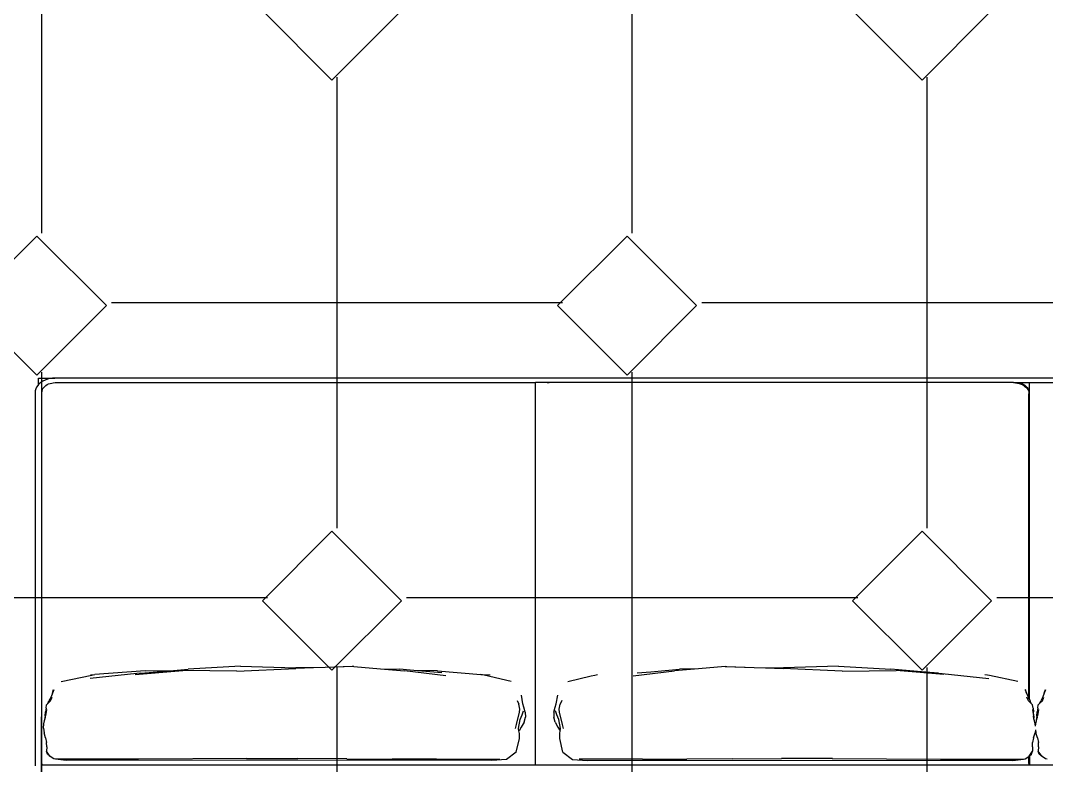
# Model space of a CAD drawing. Header units: millimetres. Extents: x -4865574 to 353735, y -2734656 to 279194.
# Drawn here: x -4833562 to -4831443, y -2672832 to -2671293 of the extents above; entities that cross this region are included whole.
import ezdxf

# ---------------------------------------------------------------- set-up
doc = ezdxf.new("R2010")
doc.units = ezdxf.units.MM
doc.layers.add('+AT9-Hardscape', color=1, linetype='Continuous')
doc.layers.add('+AT9-Hatch', color=8, linetype='Continuous')

# ---------------------------------------------------------------- blocks, each defined once
blk = doc.blocks.new('LOUNG2')
at = {"layer": '+AT9-Hardscape'}
for p, q in [((-4024.3, -1714.5), (-4026.7, -1718.1)), ((-4022.5, -1712.6), (-4024.3, -1714.5)), ((-4022.5, -1699.4), (-3989.1, -1699.4)), ((-4022.5, -1712.6), (-4022.5, -1699.4)), ((-4021.3, -1711.2), (-4022.5, -1712.6)), ((-4022.5, -1713), (-4022.5, -1712.6)), ((-4017.8, -1708.3), (-4021.3, -1711.2)), ((-4013.7, -1705.7), (-4017.8, -1708.3)), ((-4009.2, -1703.5), (-4013.7, -1705.7)), ((-4012, -1718.9), (-4010, -1716.7)), ((-4010, -1716.7), (-4007.7, -1714.7)), ((-4004.4, -1701.7), (-4009.2, -1703.5)), ((-4007.7, -1714.7), (-4005.1, -1713)), ((-4005.1, -1713), (-4002.1, -1711.6)), ((-3999.3, -1700.4), (-4004.4, -1701.7)), ((-4002.1, -1711.6), (-3999, -1710.5)), ((-3994, -1699.7), (-3999.3, -1700.4)), ((-3999, -1710.5), (-3995.6, -1709.6)), ((-3995.6, -1709.6), (-3992.2, -1709.1)), ((-3989.1, -1699.4), (-3994, -1699.7)), ((-3992.2, -1709.1), (-3988.6, -1708.9)), ((-2968.5, -1699.4), (-3989.1, -1699.4)), ((-3988.6, -1708.9), (-2996.2, -1708.9)), ((-2968, -1708.9), (-2996.2, -1708.9)), ((-2996.2, -2499.3), (-2996.2, -1708.9)), ((-2971.6, -1709.1), (-2968, -1708.9)), ((-2968.5, -1699.4), (-2971.4, -1699.6)), ((-2003.4, -1699.4), (-2968.5, -1699.4)), ((-2008.9, -1708.9), (-2968, -1708.9)), ((-2008.9, -1708.9), (-2004.7, -1709.1)), ((-2008.9, -1708.9), (-2003.8, -1708.9)), ((-2004.7, -1709.1), (-2000.6, -1709.7)), ((-2003.8, -1708.9), (-2000.3, -1709.1)), ((-2003.8, -1708.9), (-1975.6, -1708.9)), ((-2000.4, -1699.6), (-2003.4, -1699.4)), ((-982.8, -1699.4), (-2003.4, -1699.4)), ((-2000.6, -1709.7), (-1996.6, -1710.7)), ((-2000.3, -1709.1), (-1996.8, -1709.6)), ((-1996.8, -1709.6), (-1993.5, -1710.5)), ((-1996.6, -1710.7), (-1992.9, -1712)), ((-1993.5, -1710.5), (-1990.3, -1711.6)), ((-1992.9, -1712), (-1989.4, -1713.6)), ((-1990.3, -1711.6), (-1987.4, -1713)), ((-1989.4, -1713.6), (-1986.2, -1715.6)), ((-1987.4, -1713), (-1984.8, -1714.7)), ((-1986.2, -1715.6), (-1985.8, -1716)), ((-1985.8, -1716), (-1983.5, -1717.9)), ((-1984.8, -1714.7), (-1982.4, -1716.7)), ((-1982.4, -1716.7), (-1980.5, -1718.9)), ((-1975.6, -1708.9), (-988.3, -1708.9)), ((-1975.6, -2363.6), (-1975.6, -1708.9)), ((-4029.5, -1725.7), (-4029.8, -1729.3)), ((-4029.8, -1729.3), (-4029.8, -2496.7)), ((-4028.4, -1721.8), (-4029.5, -1725.7)), ((-4026.7, -1718.1), (-4028.4, -1721.8)), ((-4015.6, -1728.8), (-4015.4, -1726.2)), ((-4015.6, -2495.5), (-4015.6, -1728.8)), ((-4015.4, -1726.2), (-4014.7, -1723.6)), ((-4014.7, -1723.6), (-4013.6, -1721.2)), ((-4013.6, -1721.2), (-4012, -1718.9)), ((-1983.5, -1717.9), (-1981.1, -1720.4)), ((-1981.1, -1720.4), (-1979.3, -1723.1)), ((-1980.5, -1718.9), (-1978.9, -1721.2)), ((-1979.3, -1723.1), (-1977.9, -1725.9)), ((-1978.9, -1721.2), (-1977.8, -1723.6)), ((-1977.9, -1725.9), (-1977.1, -1728.8)), ((-1977.8, -1723.6), (-1977.1, -1726.2)), ((-1977.1, -1726.2), (-1976.9, -1728.8)), ((-1977.1, -1728.8), (-1976.9, -1731.8)), ((-1976.9, -1728.8), (-1976.9, -1731.8)), ((-1976.9, -2361.5), (-1976.9, -1731.8)), ((-3819.5, -2309.5), (-3916.1, -2320)), ((-3802.7, -2304), (-3906.7, -2312.1)), ((-3823.1, -2312), (-3724.8, -2303.7)), ((-3811.7, -2309), (-3819.5, -2309.5)), ((-3811.7, -2309), (-3744, -2303.5)), ((-3802.7, -2304), (-3744, -2303.5)), ((-3744, -2303.5), (-3713.4, -2301)), ((-3613.1, -2304.9), (-3724.8, -2303.7)), ((-3605.2, -2294.6), (-3713.4, -2301)), ((-3613.1, -2304.9), (-3491.1, -2299.2)), ((-3605.2, -2294.6), (-3491.4, -2297.9)), ((-3454.5, -2298.1), (-3491.4, -2297.9)), ((-3454.5, -2298.1), (-3491.1, -2299.2)), ((-3430.8, -2297.3), (-3454.5, -2298.1)), ((-3374.6, -2295.1), (-3430.8, -2297.3)), ((-3371.3, -2295.4), (-3430.8, -2297.3)), ((-3371.3, -2295.4), (-3374.6, -2295.1)), ((-3371.3, -2295.4), (-3316.4, -2300.1)), ((-3316.4, -2300.1), (-3276.9, -2301.1)), ((-3316.4, -2300.1), (-3266.8, -2304.3)), ((-3247.2, -2303.6), (-3276.9, -2301.1)), ((-3181.4, -2314.5), (-3266.8, -2304.3)), ((-3198.9, -2304.1), (-3247.2, -2303.6)), ((-3189.6, -2308.4), (-3247.2, -2303.6)), ((-3198.9, -2304.1), (-3109, -2311.9)), ((-2794.1, -2314.5), (-2708.7, -2304.3)), ((-2785.9, -2308.4), (-2757.9, -2306.1)), ((-2757.9, -2306.1), (-2698.6, -2301.1)), ((-2659.1, -2300.1), (-2708.7, -2304.3)), ((-2659.1, -2300.1), (-2698.6, -2301.1)), ((-2604.2, -2295.4), (-2659.1, -2300.1)), ((-2604.2, -2295.4), (-2600.9, -2295.1)), ((-2604.2, -2295.4), (-2544.7, -2297.3)), ((-2600.9, -2295.1), (-2544.7, -2297.3)), ((-2544.7, -2297.3), (-2521, -2298.1)), ((-2521, -2298.1), (-2484.1, -2297.9)), ((-2521, -2298.1), (-2484.4, -2299.2)), ((-2362.4, -2304.9), (-2484.4, -2299.2)), ((-2370.3, -2294.6), (-2484.1, -2297.9)), ((-2370.3, -2294.6), (-2262.1, -2301)), ((-2362.4, -2304.9), (-2250.7, -2303.7)), ((-2198.9, -2306.2), (-2262.1, -2301)), ((-2152.4, -2312), (-2250.7, -2303.7)), ((-2163.8, -2309), (-2198.9, -2306.2)), ((-2163.8, -2309), (-2156, -2309.5)), ((-2156, -2309.5), (-2059.4, -2320)), ((-3975.8, -2326.4), (-3912.9, -2313)), ((-3915.1, -2312.7), (-3906.7, -2312.1)), ((-3912.9, -2313), (-3906.7, -2312.1)), ((-3109, -2311.9), (-3090, -2312.8)), ((-3102, -2313), (-3109, -2311.9)), ((-3046.1, -2326.2), (-3102, -2313)), ((-2929.4, -2326.2), (-2881.2, -2314.8)), ((-2881.2, -2314.8), (-2873.5, -2313)), ((-2873.5, -2313), (-2868, -2312.1)), ((-2062.6, -2313), (-2068.1, -2312.2)), ((-2057.9, -2314), (-2062.6, -2313)), ((-1999.8, -2326.4), (-2057.9, -2314)), ((-3994, -2350.7), (-3996.9, -2358.3)), ((-3994, -2350.7), (-3991.5, -2342.8)), ((-3991.2, -2343.2), (-3994, -2350.7)), ((-1984.3, -2343.2), (-1981.5, -2350.7)), ((-1981.5, -2350.7), (-1984.1, -2342.8)), ((-1981.5, -2350.7), (-1978.6, -2358.3)), ((-1945.1, -2350.7), (-1948, -2358.3)), ((-1945.1, -2350.7), (-1942.6, -2342.8)), ((-1942.3, -2343.2), (-1945.1, -2350.7)), ((-4003.4, -2371.5), (-4006.4, -2374.4)), ((-4003.4, -2371.5), (-4001.3, -2366.1)), ((-3997.8, -2366.2), (-4003.4, -2371.5)), ((-3996.9, -2358.3), (-4001.3, -2366.1)), ((-3997.8, -2366.2), (-3994.6, -2358.4)), ((-3033.7, -2365.3), (-3030.2, -2373.2)), ((-3028.3, -2383.4), (-3030.2, -2373.2)), ((-3022.3, -2372.1), (-3025.2, -2354.5)), ((-3020, -2379.3), (-3022.3, -2372.1)), ((-2955.5, -2379.3), (-2953.2, -2372.1)), ((-2953.2, -2372.1), (-2950.3, -2354.5)), ((-2947.2, -2383.4), (-2945.3, -2373.2)), ((-2941.8, -2365.3), (-2945.3, -2373.2)), ((-1977.7, -2366.2), (-1980.9, -2358.4)), ((-1978.6, -2358.3), (-1976.9, -2361.5)), ((-1977.7, -2366.2), (-1972.1, -2371.5)), ((-1976.9, -2361.5), (-1975.6, -2363.6)), ((-1975.6, -2363.6), (-1974.2, -2366.1)), ((-1972.1, -2371.5), (-1974.2, -2366.1)), ((-1972.1, -2371.5), (-1969.1, -2374.4)), ((-1954.6, -2371.5), (-1957.6, -2374.4)), ((-1954.6, -2371.5), (-1952.5, -2366.1)), ((-1949, -2366.2), (-1954.6, -2371.5)), ((-1948, -2358.3), (-1952.5, -2366.1)), ((-1949, -2366.2), (-1945.8, -2358.4)), ((-4009.1, -2397.8), (-4008.4, -2389.2)), ((-4007.3, -2381.6), (-4008.4, -2389.2)), ((-4006, -2384.2), (-4008.1, -2396.9)), ((-4007.3, -2381.6), (-4006.4, -2374.4)), ((-3035.5, -2414.9), (-3029.3, -2389.4)), ((-3029.3, -2389.4), (-3028.3, -2383.4)), ((-3023.7, -2395), (-3020.8, -2387)), ((-3017.5, -2389.4), (-3020, -2379.3)), ((-3017.5, -2389.4), (-3017, -2399.7)), ((-2958, -2389.4), (-2958.5, -2399.7)), ((-2958, -2389.4), (-2955.5, -2379.3)), ((-2951.8, -2395), (-2954.7, -2387)), ((-2946.2, -2389.4), (-2947.2, -2383.4)), ((-2940, -2414.9), (-2946.2, -2389.4)), ((-1969.5, -2384.2), (-1967.4, -2396.9)), ((-1968.2, -2381.6), (-1969.1, -2374.4)), ((-1968.2, -2381.6), (-1967.1, -2389.2)), ((-1966.4, -2397.8), (-1967.1, -2389.2)), ((-1960.3, -2397.8), (-1959.6, -2389.2)), ((-1958.5, -2381.6), (-1959.6, -2389.2)), ((-1957.2, -2384.2), (-1959.2, -2396.9)), ((-1958.5, -2381.6), (-1957.6, -2374.4)), ((-4017.5, -2399.3), (-4017.5, -2499.3)), ((-4012.7, -2422.7), (-4011.6, -2413.7)), ((-4011.6, -2413.7), (-4009, -2401.3)), ((-4009.8, -2405.9), (-4008.3, -2398.5)), ((-4009.1, -2397.8), (-4009, -2401.3)), ((-4009, -2401.3), (-4008.1, -2396.9)), ((-4008.3, -2398.5), (-4008.1, -2396.9)), ((-3037.1, -2423.2), (-3035.5, -2414.9)), ((-3031.1, -2423.1), (-3027.6, -2405)), ((-3027.6, -2405), (-3023.7, -2395)), ((-3019.7, -2410), (-3025.5, -2420.5)), ((-3019.7, -2410), (-3017, -2399.7)), ((-2955.8, -2410), (-2958.5, -2399.7)), ((-2955.8, -2410), (-2950, -2420.5)), ((-2947.9, -2405), (-2951.8, -2395)), ((-2944.4, -2423.1), (-2947.9, -2405)), ((-2938.4, -2423.2), (-2940, -2414.9)), ((-1966.5, -2401.3), (-1967.4, -2396.9)), ((-1967.2, -2398.5), (-1967.4, -2396.9)), ((-1965.7, -2405.9), (-1967.2, -2398.5)), ((-1966.4, -2397.8), (-1966.5, -2401.3)), ((-1963.9, -2413.7), (-1966.5, -2401.3)), ((-1963.3, -2418.6), (-1963.9, -2413.7)), ((-1963.3, -2418.6), (-1962.8, -2413.7)), ((-1962.8, -2413.7), (-1960.1, -2401.3)), ((-1961, -2405.9), (-1959.5, -2398.5)), ((-1960.3, -2397.8), (-1960.1, -2401.3)), ((-1960.1, -2401.3), (-1959.2, -2396.9)), ((-1959.5, -2398.5), (-1959.2, -2396.9)), ((-4012.7, -2422.7), (-4011.4, -2432.4)), ((-4008.2, -2442.5), (-4011.4, -2432.4)), ((-3030.2, -2428.3), (-3031.1, -2423.1)), ((-3030.2, -2428.3), (-3030.1, -2428.1)), ((-3029.4, -2433.4), (-3030.2, -2428.3)), ((-3025.5, -2420.5), (-3030.1, -2428.1)), ((-3029.5, -2443.8), (-3029.4, -2433.4)), ((-2950, -2420.5), (-2945.4, -2428.1)), ((-2946.1, -2433.4), (-2945.3, -2428.3)), ((-2946, -2443.8), (-2946.1, -2433.4)), ((-2945.3, -2428.3), (-2945.4, -2428.1)), ((-2945.3, -2428.3), (-2944.4, -2423.1)), ((-1967.3, -2442.5), (-1964.1, -2432.4)), ((-1963.3, -2426.3), (-1964.1, -2432.4)), ((-1963.3, -2426.3), (-1962.5, -2432.4)), ((-1959.4, -2442.5), (-1962.5, -2432.4)), ((-4008.2, -2442.5), (-4006.1, -2452.1)), ((-4005.8, -2461.1), (-4006.1, -2452.1)), ((-3035.9, -2472.6), (-3029.5, -2443.8)), ((-2939.6, -2472.6), (-2946, -2443.8)), ((-1969.7, -2461.1), (-1969.4, -2452.1)), ((-1967.3, -2442.5), (-1969.4, -2452.1)), ((-1959.4, -2442.5), (-1957.3, -2452.1)), ((-1956.9, -2461.1), (-1957.3, -2452.1)), ((-4005.8, -2461.1), (-4006.4, -2470.1)), ((-4004.1, -2476.7), (-4006.4, -2470.1)), ((-3999.2, -2480.3), (-4006.4, -2470.1)), ((-3999.2, -2480.3), (-4004.1, -2476.7)), ((-3035.9, -2472.6), (-3055.9, -2487.6)), ((-2939.6, -2472.6), (-2919.6, -2487.6)), ((-1976.3, -2480.3), (-1969.1, -2470.1)), ((-1976.3, -2480.3), (-1975.6, -2479.8)), ((-1975.6, -2479.8), (-1971.4, -2476.7)), ((-1975.6, -2479.8), (-1975.6, -2499.3)), ((-1971.4, -2476.7), (-1969.1, -2470.1)), ((-1969.7, -2461.1), (-1969.1, -2470.1)), ((-1956.9, -2461.1), (-1957.5, -2470.1)), ((-1955.3, -2476.7), (-1957.5, -2470.1)), ((-1950.3, -2480.3), (-1957.5, -2470.1)), ((-1950.3, -2480.3), (-1955.3, -2476.7)), ((-4029.8, -2496.7), (-4029.5, -2500.3)), ((-4015.1, -2499.3), (-4017.5, -2499.3)), ((-4017.5, -2499.3), (-4017.5, -2517.9)), ((-4015.4, -2498.1), (-4015.6, -2495.5)), ((-4015.1, -2499.3), (-4015.4, -2498.1)), ((-2996.2, -2499.3), (-4015.1, -2499.3)), ((-3998.4, -2481.3), (-3999.2, -2480.3)), ((-3991.1, -2486.2), (-3998.4, -2481.3)), ((-3987.7, -2487), (-3991.1, -2486.2)), ((-3816.1, -2486.8), (-3987.7, -2487)), ((-3965.8, -2489.5), (-3987.7, -2487)), ((-3592.6, -2488.8), (-3965.8, -2489.5)), ((-3592.6, -2485.4), (-3816.1, -2486.8)), ((-3592.6, -2485.4), (-3487.4, -2485.5)), ((-3086.6, -2489.4), (-3592.6, -2488.8)), ((-3385.9, -2485.9), (-3487.4, -2485.5)), ((-3385.9, -2485.9), (-3292.1, -2486.6)), ((-3200.7, -2486.9), (-3292.1, -2486.6)), ((-3200.7, -2486.9), (-3069.6, -2486.5)), ((-3055.9, -2487.6), (-3086.6, -2489.4)), ((-1978.4, -2499.3), (-2996.2, -2499.3)), ((-2919.6, -2487.6), (-2888.9, -2489.4)), ((-2774.8, -2486.9), (-2905.9, -2486.5)), ((-2888.9, -2489.4), (-2382.9, -2488.8)), ((-2774.8, -2486.9), (-2683.4, -2486.6)), ((-2589.6, -2485.9), (-2683.4, -2486.6)), ((-2589.6, -2485.9), (-2488.1, -2485.5)), ((-2382.9, -2485.4), (-2488.1, -2485.5)), ((-2382.9, -2485.4), (-2159.4, -2486.8)), ((-2382.9, -2488.8), (-2009.7, -2489.5)), ((-2159.4, -2486.8), (-1987.8, -2487)), ((-2009.7, -2489.5), (-1987.8, -2487)), ((-1987.8, -2487), (-1984.4, -2486.2)), ((-1984.4, -2486.2), (-1977.1, -2481.3)), ((-1977.9, -2498.3), (-1978.4, -2499.3)), ((-1977.4, -2499.3), (-1978.4, -2499.3)), ((-1977.1, -2495.4), (-1977.9, -2498.3)), ((-1977.1, -2498.1), (-1977.4, -2499.3)), ((-1975.6, -2499.3), (-1977.4, -2499.3)), ((-1977.1, -2481.3), (-1976.9, -2481)), ((-1977.1, -2495.4), (-1976.9, -2492.4)), ((-1976.9, -2495.5), (-1977.1, -2498.1)), ((-1976.9, -2481), (-1976.3, -2480.3)), ((-1976.9, -2492.4), (-1976.9, -2481)), ((-1976.9, -2492.4), (-1976.9, -2495.5)), ((-957.8, -2499.3), (-1975.6, -2499.3)), ((-1949.6, -2481.3), (-1950.3, -2480.3)), ((-1942.2, -2486.2), (-1949.6, -2481.3)), ((-1938.8, -2487), (-1942.2, -2486.2))]:
    blk.add_line(p, q, dxfattribs=at)

msp = doc.modelspace()

# ---------------------------------------------------------------- hatches: boundary and pattern name
at = {"layer": '+AT9-Hatch'}
h = msp.add_hatch(dxfattribs=at)
h.set_pattern_fill('CTYSQMK2', color=8, scale=2, angle=90)
h.set_pattern_definition([(90, (9e-15, 143.7), (-609.6, 609.6), [931.82948, -287.37052]), (180, (-143.7, 9e-15), (-609.6, -609.6), [931.82948, -287.37052]), (135, (-609.6, 465.9), (-609.60134, -609.60134), [203.2, -658.90648]), (405, (-609.6, 465.9), (-609.60134, 609.60134), [203.2, -658.90648]), (135, (-465.9, 609.6), (-609.60134, -609.60134), [203.2, -658.90648]), (405, (-753.3, 609.6), (-609.60134, 609.60134), [203.2, -658.90648])])
h.paths.add_polyline_path([(-4841253.6, -2670527.1), (-4841253.6, -2670577.1), (-4841253.6, -2671727.1), (-4841253.6, -2671777.1), (-4841253.6, -2672927.1), (-4841253.6, -2672977.1), (-4841253.6, -2673132.1), (-4822653.6, -2673132.1), (-4822653.6, -2672397.1), (-4822653.6, -2672347.1), (-4822653.6, -2671197.1), (-4822653.6, -2671147.1), (-4822653.6, -2669997.1), (-4822653.6, -2669947.1), (-4822653.6, -2668797.1), (-4822653.6, -2668747.1), (-4822653.6, -2666527.7), (-4841380.2, -2666527.7), (-4841253.6, -2669327.1), (-4841253.6, -2669377.1), (-4841322.6, -2669377.1), (-4841322.6, -2670527.1)])
edge = h.paths.add_edge_path(flags=16)
edge.add_spline(control_points=[(-4840332.7, -2670233.8), (-4840264.1, -2670154.2), (-4840112.6, -2670007.6), (-4839849.5, -2669831.8), (-4839559.3, -2669706), (-4839251.2, -2669634.2), (-4838935.2, -2669618.7), (-4838621.5, -2669660.1), (-4838320.4, -2669757), (-4838041.4, -2669906.2), (-4837793.7, -2670102.9), (-4837585.2, -2670340.9), (-4837422.7, -2670612.3), (-4837311.5, -2670908.5), (-4837255, -2671219.8), (-4837255.3, -2671536.1), (-4837312.1, -2671847.3), (-4837423.8, -2672143.3), (-4837586.7, -2672414.5), (-4837795.5, -2672652.2), (-4838043.5, -2672848.6), (-4838229.6, -2672947.8), (-4838326.3, -2672988.7)], knot_values=[1.896909, 1.896909, 1.896909, 1.896909, 2.076953, 2.256997, 2.437041, 2.617085, 2.797128, 2.977172, 3.157216, 3.33726, 3.517304, 3.697348, 3.877392, 4.057436, 4.23748, 4.417524, 4.597568, 4.777611, 4.957655, 5.137699, 5.317743, 5.497787, 5.497787, 5.497787, 5.497787], degree=3, periodic=0)
edge.add_line((-4838326.3, -2672988.7), (-4838359.8, -2672948.5))
edge.add_arc((-4839007.5, -2671376.7), 1700, 285.8202, 292.3971, ccw=False)
edge.add_arc((-4839007.5, -2671376.7), 1700, 284.3383, 285.8202, ccw=False)
edge.add_line((-4838574.9, -2673019.4), (-4838587.4, -2672971.9))
edge.add_spline(control_points=[(-4838587.4, -2672971.9), (-4838612.4, -2672978.5), (-4838728.8, -2673006.3), (-4838866.1, -2673023.5), (-4838978.1, -2673026.2), (-4838996.2, -2673026.3)], knot_values=[1.503934, 1.503934, 1.503934, 1.503934, 1.550862, 1.721628, 1.75459, 1.75459, 1.75459, 1.75459], degree=3, periodic=0)
edge.add_spline(control_points=[(-4838996.2, -2673026.3), (-4839072, -2673026.8), (-4839209.9, -2673018.2), (-4839345.5, -2672992.5), (-4839405.7, -2672977.5)], knot_values=[1.253278, 1.253278, 1.253278, 1.253278, 1.391083, 1.503934, 1.503934, 1.503934, 1.503934], degree=3, periodic=0)
edge.add_line((-4839405.7, -2672977.5), (-4839414.3, -2673011.8))
edge.add_arc((-4839007.5, -2671376.7), 1700, 256.164, 256.7434)
edge.add_arc((-4839007.5, -2671376.7), 1700, 257.1894, 258.2285)
edge.add_line((-4839346, -2673038.9), (-4839414.3, -2673011.8))
edge.add_arc((-4839007.5, -2671376.7), 1700, 255.2119, 256.164, ccw=False)
edge.add_arc((-4839007.5, -2671376.7), 1700, 248.7552, 255.2119, ccw=False)
edge.add_arc((-4839007.5, -2671376.7), 1700, 247.2782, 248.7552, ccw=False)
edge.add_arc((-4839007.5, -2671376.7), 1700, 240.781, 247.2782, ccw=False)
edge.add_line((-4839839.3, -2672859.3), (-4839863.7, -2672902.9))
edge.add_spline(control_points=[(-4839863.7, -2672902.9), (-4839953.8, -2672852.4), (-4840039.5, -2672793.8), (-4840119.3, -2672728.2)], knot_values=[7.091892, 7.091892, 7.091892, 7.091892, 7.269014, 7.269014, 7.269014, 7.269014], degree=3, periodic=0)
edge.add_spline(control_points=[(-4840128.2, -2672720.8), (-4840204.6, -2672657.1), (-4840349.2, -2672513.9), (-4840467, -2672347.9), (-4840519, -2672258.6)], knot_values=[6.737646, 6.737646, 6.737646, 6.737646, 6.908139, 7.085262, 7.085262, 7.085262, 7.085262], degree=3, periodic=0)
edge.add_spline(control_points=[(-4840519, -2672258.6), (-4840571.1, -2672169.4), (-4840615.2, -2672075.5), (-4840650.8, -2671978.5)], knot_values=[6.560523, 6.560523, 6.560523, 6.560523, 6.737646, 6.737646, 6.737646, 6.737646], degree=3, periodic=0)
edge.add_spline(control_points=[(-4840650.8, -2671978.5), (-4840686.3, -2671881.5), (-4840728.5, -2671724.6), (-4840748.4, -2671563.9), (-4840752.7, -2671505.6)], knot_values=[6.283185, 6.283185, 6.283185, 6.283185, 6.460308, 6.560523, 6.560523, 6.560523, 6.560523], degree=3, periodic=0)
edge.add_spline(control_points=[(-4840752.7, -2671505.6), (-4840756.1, -2671460.8), (-4840761.3, -2671312.6), (-4840738.2, -2671061.2), (-4840655.5, -2670761.2), (-4840521.3, -2670480.5), (-4840400.2, -2670312), (-4840332.7, -2670233.8)], knot_values=[5.497787, 5.497787, 5.497787, 5.497787, 5.574695, 5.751817, 5.92894, 6.106063, 6.283185, 6.283185, 6.283185, 6.283185], degree=3, periodic=0)
h.paths.add_polyline_path([(-4839327, -2673046.4), (-4839311.5, -2673063.3), (-4839354.3, -2673041, -0.004534), (-4839397.3, -2673031.4, -0.002528), (-4839414.3, -2673011.8), (-4839345.1, -2673042.9, 0.002724), (-4839327, -2673046.4)], flags=16)
h.paths.add_polyline_path([(-4840527.2, -2670671.5), (-4839806.2, -2670671.5), (-4839806.2, -2671511.5), (-4840527.2, -2671511.5)], flags=0)
edge = h.paths.add_edge_path(flags=0)
edge.add_spline(control_points=[(-4840111.7, -2672534.1), (-4840150.4, -2672497.1), (-4840242.5, -2672400), (-4840321.8, -2672292), (-4840364.3, -2672224)], knot_values=[1.253278, 1.253278, 1.253278, 1.253278, 1.353541, 1.503934, 1.503934, 1.503934, 1.503934], degree=3, periodic=0)
edge.add_spline(control_points=[(-4840364.3, -2672224), (-4840357.2, -2672235.3), (-4840301.1, -2672322.8), (-4840218, -2672428), (-4840133.2, -2672513.5), (-4840111.7, -2672534.1)], knot_values=[0.484517, 0.484517, 0.484517, 0.484517, 0.50954, 0.679386, 0.735173, 0.735173, 0.735173, 0.735173], degree=3, periodic=0)
edge = h.paths.add_edge_path(flags=0)
edge.add_spline(control_points=[(-4840111.7, -2672534.1), (-4840082.7, -2672561.7), (-4839982.5, -2672650.4), (-4839871.7, -2672726), (-4839790.2, -2672771.8)], knot_values=[1.503934, 1.503934, 1.503934, 1.503934, 1.579131, 1.75459, 1.75459, 1.75459, 1.75459], degree=3, periodic=0)
edge.add_spline(control_points=[(-4839790.1, -2672771.8), (-4839853.7, -2672736.1), (-4839965.8, -2672662.8), (-4840067.7, -2672576), (-4840111.7, -2672534.1)], knot_values=[0.735173, 0.735173, 0.735173, 0.735173, 0.871769, 0.985829, 0.985829, 0.985829, 0.985829], degree=3, periodic=0)
edge = h.paths.add_edge_path(flags=0)
edge.add_spline(control_points=[(-4839814.6, -2672815.4), (-4839877.9, -2672779.9), (-4839985.9, -2672709.5), (-4840084.9, -2672627.2), (-4840126, -2672589.2)], knot_values=[0.751967, 0.751967, 0.751967, 0.751967, 0.883965, 0.985829, 0.985829, 0.985829, 0.985829], degree=3, periodic=0)
edge.add_spline(control_points=[(-4840126, -2672589.2), (-4840102.4, -2672611), (-4840005.4, -2672695.4), (-4839898.8, -2672768.2), (-4839814.6, -2672815.4)], knot_values=[1.520728, 1.520728, 1.520728, 1.520728, 1.579131, 1.75459, 1.75459, 1.75459, 1.75459], degree=3, periodic=0)
edge = h.paths.add_edge_path(flags=0)
edge.add_spline(control_points=[(-4840652.6, -2671498.2), (-4840645.7, -2671591.8), (-4840625.3, -2671719.3), (-4840590.2, -2671843.1), (-4840579.7, -2671876.1)], knot_values=[0, 0, 0, 0, 0.170766, 0.233862, 0.233862, 0.233862, 0.233862], degree=3, periodic=0)
edge.add_spline(control_points=[(-4840579.7, -2671876.1), (-4840600.5, -2671810.4), (-4840631.8, -2671685.4), (-4840648.2, -2671557.7), (-4840652.6, -2671498.2)], knot_values=[0.768761, 0.768761, 0.768761, 0.768761, 0.894089, 1.002623, 1.002623, 1.002623, 1.002623], degree=3, periodic=0)
edge = h.paths.add_edge_path(flags=0)
edge.add_spline(control_points=[(-4840146.2, -2672570.2), (-4840186.1, -2672532.2), (-4840274.7, -2672438.7), (-4840351.9, -2672335.5), (-4840391.8, -2672273.9)], knot_values=[1.270072, 1.270072, 1.270072, 1.270072, 1.370334, 1.503934, 1.503934, 1.503934, 1.503934], degree=3, periodic=0)
edge.add_spline(control_points=[(-4840391.8, -2672273.9), (-4840388.5, -2672278.9), (-4840333.7, -2672362.5), (-4840253.4, -2672463.5), (-4840167, -2672550.4), (-4840146.2, -2672570.2)], knot_values=[0.501311, 0.501311, 0.501311, 0.501311, 0.512298, 0.683065, 0.735173, 0.735173, 0.735173, 0.735173], degree=3, periodic=0)
edge = h.paths.add_edge_path(flags=0)
edge.add_line((-4839895.2, -2672826.6), (-4839834.4, -2672850.7))
edge.add_spline(control_points=[(-4839839.3, -2672859.3), (-4839849.2, -2672853.8), (-4839859, -2672848.2), (-4839868.7, -2672842.4)], knot_values=[7.249026, 7.249026, 7.249026, 7.249026, 7.269014, 7.269014, 7.269014, 7.269014], degree=3, periodic=0)
edge.add_line((-4839868.7, -2672842.4), (-4839941.7, -2672813.5))
edge.add_line((-4839939.9, -2672808.8), (-4839895.2, -2672826.6))
h.paths.add_polyline_path([(-4840166, -2672591), (-4840100.5, -2672669.4), (-4840150.3, -2672615.5), (-4840169.5, -2672594.6)], is_closed=False, flags=0)
edge = h.paths.add_edge_path(flags=0)
edge.add_spline(control_points=[(-4839918.8, -2672811.8), (-4839911, -2672816.8), (-4839903.1, -2672821.7), (-4839895.2, -2672826.6)], knot_values=[7.214485, 7.214485, 7.214485, 7.214485, 7.230895, 7.230895, 7.230895, 7.230895], degree=3, periodic=0)
edge.add_line((-4839895.2, -2672826.6), (-4839939.9, -2672808.8))
edge.add_line((-4839938, -2672804.2), (-4839918.9, -2672811.8))
h.paths.add_polyline_path([(-4839982.9, -2672772.6), (-4839999.6, -2672788), (-4840028.9, -2672722.9), (-4839992.4, -2672762.4)], is_closed=False, flags=0)
h.paths.add_polyline_path([(-4840491.2, -2672212.6), (-4840512.9, -2672219.2), (-4840511.7, -2672145.7), (-4840495.3, -2672199.2)], is_closed=False, flags=0)
h.paths.add_polyline_path([(-4840093.1, -2672662.6), (-4840046.6, -2672727.7), (-4840065.1, -2672707.7), (-4840100.5, -2672669.4)], is_closed=False, flags=0)
h.paths.add_polyline_path([(-4840418.5, -2672324.9), (-4840468.1, -2672263.8), (-4840435.5, -2672299.2), (-4840169.5, -2672594.6), (-4840418.5, -2672324.9)], is_closed=False, flags=0)
edge = h.paths.add_edge_path(flags=0)
edge.add_spline(control_points=[(-4840532, -2671861), (-4840552.3, -2671797.3), (-4840582.6, -2671676.1), (-4840598.5, -2671552.2), (-4840602.8, -2671494.5)], knot_values=[0.768761, 0.768761, 0.768761, 0.768761, 0.894089, 1.002623, 1.002623, 1.002623, 1.002623], degree=3, periodic=0)
edge.add_spline(control_points=[(-4840602.8, -2671494.5), (-4840596.1, -2671584.8), (-4840576.3, -2671708.4), (-4840542.4, -2671828.5), (-4840532, -2671861)], knot_values=[0, 0, 0, 0, 0.169847, 0.233862, 0.233862, 0.233862, 0.233862], degree=3, periodic=0)

# ---------------------------------------------------------------- block references
msp.add_blockref('LOUNG2', (-4829502.2, -2670332.4))

doc.saveas('drawing.dxf')
